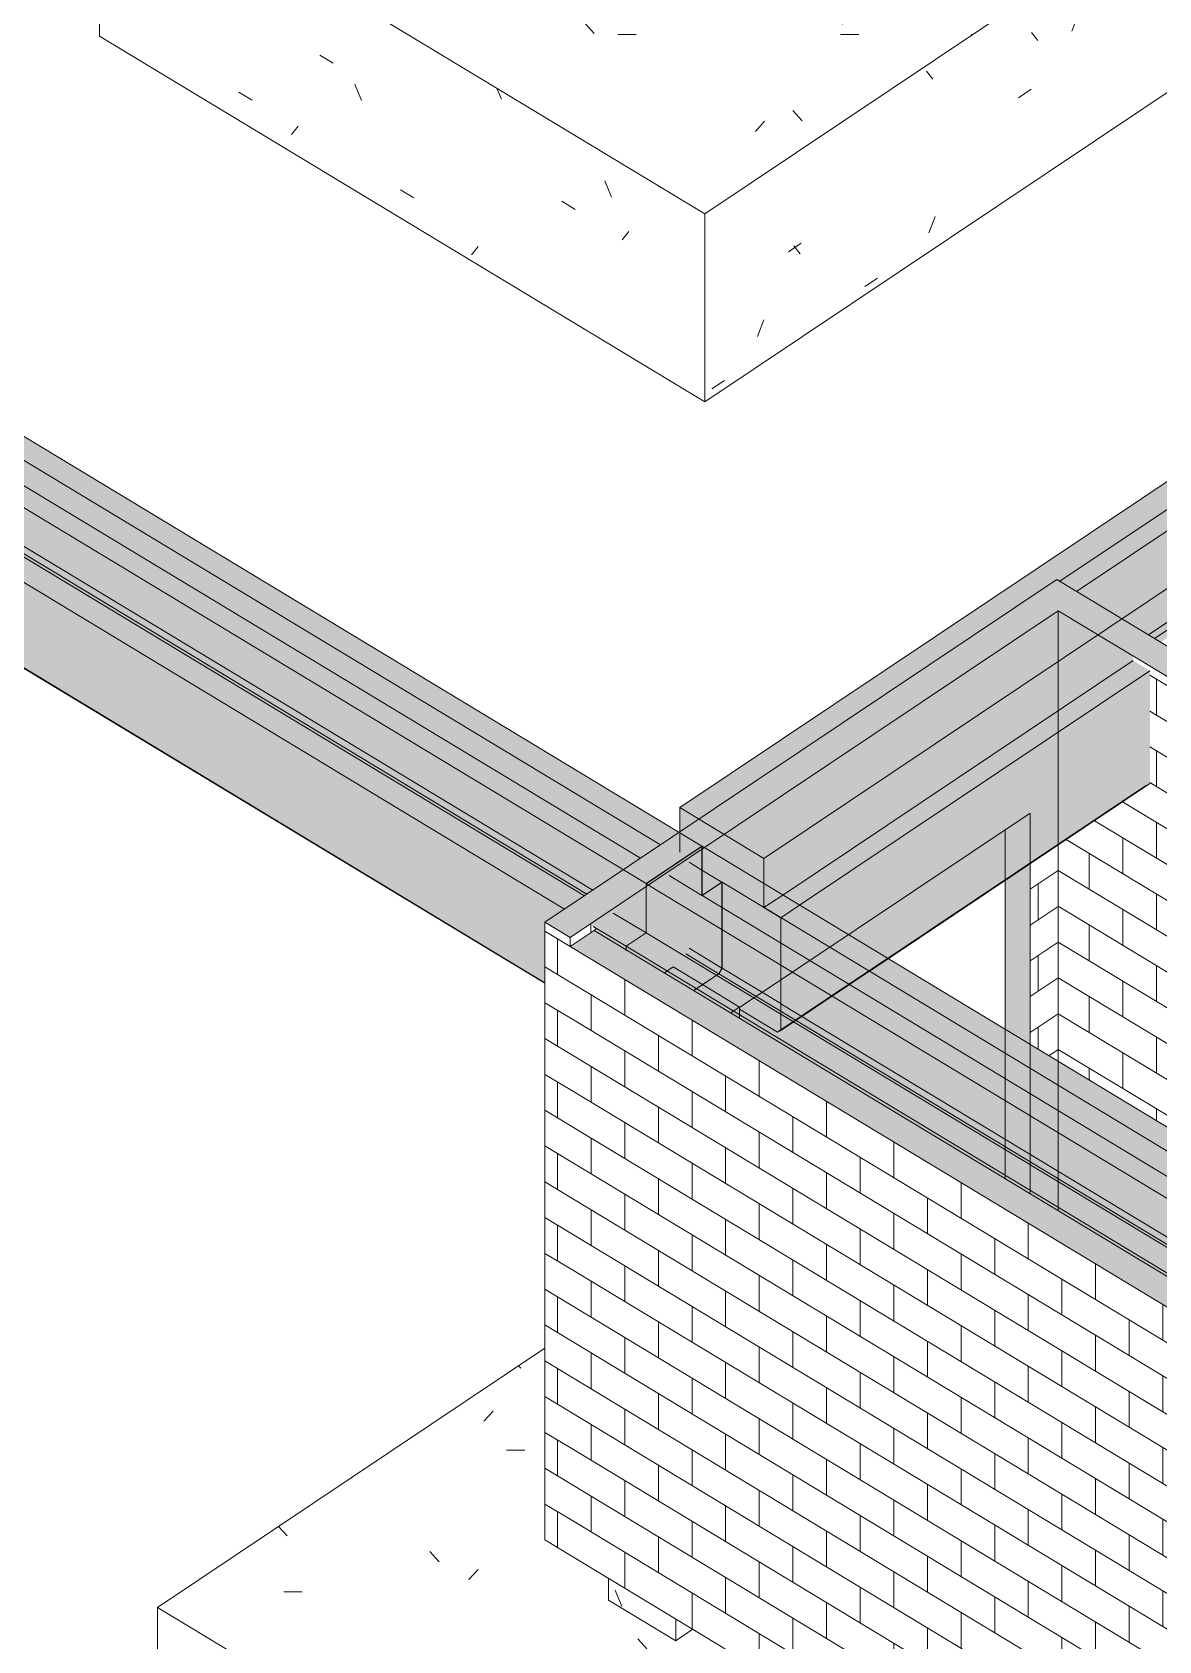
# Model space of a CAD drawing. Header units: inches. Extents: x -4071 to 5659, y -7640 to 11458.
# Drawn here: x -1691.6 to -1497.3, y -6691.1 to -6413.7 of the extents above; entities that cross this region are included whole.
import ezdxf

# ---------------------------------------------------------------- set-up
doc = ezdxf.new("R2010")
doc.units = ezdxf.units.IN
doc.header["$MEASUREMENT"] = 0
for name, color, linetype, lineweight in [('A-WALL-PATT', 111, 'Continuous', 9), ('S-BEAM', 12, 'Continuous', 9), ('S-COLS', 52, 'Continuous', 9), ('S-FNDN', 32, 'Continuous', 18)]:
    doc.layers.add(name, color=color, linetype=linetype, lineweight=lineweight)
pattern_1 = [(0, (-5641.845, -7683.688), (76.8, 12.207), [3.168, -54.432, 3.168, -54.432, -307.2]), (0, (-5641.845, -7683.688), (76.8, 12.207), [-115.2, 3.168, -112.032, 3.168, -54.432, -134.4]), (0, (-5641.845, -7683.688), (76.8, 12.207), [-288, 3.168, -35.232, 3.168, -92.832]), (132.243, (-5613.045, -7677.585), (-55.02766, 36.18154), [2.356, -40.483, 2.356, -268.959]), (132.243, (-5613.045, -7677.585), (-55.02766, 36.18154), [-45.195, -40.483, 2.356, -83.322, -142.798]), (132.243, (-5613.045, -7677.585), (-55.02766, 36.18154), [-171.357, 2.356, -40.483, 2.356, -97.602]), (132.243, (-5613.045, -7677.585), (-55.02766, 36.18154), [-216.552, -26.203, 2.356, -69.043]), (227.757, (-5603.445, -7653.172), (-21.77184, -48.38888), [2.356, -40.483, -271.315]), (227.757, (-5603.445, -7653.172), (-21.77184, -48.38888), [-42.839, 2.356, -40.483, -228.476]), (227.757, (-5603.445, -7653.172), (-21.77184, -48.38888), [-85.679, 2.356, -83.322, -142.798]), (227.757, (-5603.445, -7653.172), (-21.77184, -48.38888), [-171.357, 2.356, -40.483, -99.958]), (227.757, (-5603.445, -7653.172), (-21.77184, -48.38888), [-214.196, 2.356, -26.203, -71.399]), (227.757, (-5603.445, -7653.172), (-21.77184, -48.38888), [-242.756, 2.356, -69.043])]
pattern_2 = [(33.782, (-2239.364, -5737.436), (52.90613, 50.21377), [2.626, -45.114, 2.626, -299.726]), (33.782, (-2239.364, -5737.436), (52.90613, 50.21377), [-50.365, -45.114, 2.626, -92.854, -159.132]), (33.782, (-2239.364, -5737.436), (52.90613, 50.21377), [-190.959, 2.626, -45.114, 2.626, -108.767]), (33.782, (-2239.364, -5737.436), (52.90613, 50.21377), [-241.324, -29.201, 2.626, -76.94]), (128.178, (-2219.524, -5716.753), (-37.9074, 18.56926), [1.765, -30.332, 1.765, -201.518]), (128.178, (-2219.524, -5716.753), (-37.9074, 18.56926), [-33.863, -30.332, 1.765, -62.429, -106.991]), (128.178, (-2219.524, -5716.753), (-37.9074, 18.56926), [-128.389, 1.765, -30.332, 1.765, -73.128]), (128.178, (-2219.524, -5716.753), (-37.9074, 18.56926), [-162.252, -19.633, 1.765, -51.73]), (249.034, (-2212.911, -5682.689), (-14.99825, -68.78229), [3.05, -52.398, 3.05, -348.117]), (249.034, (-2212.911, -5682.689), (-14.99825, -68.78229), [-58.497, -52.398, 3.05, -107.845, -184.825]), (249.034, (-2212.911, -5682.689), (-14.99825, -68.78229), [-221.79, 3.05, -52.398, 3.05, -126.328]), (249.034, (-2212.911, -5682.689), (-14.99825, -68.78229), [-280.287, -33.915, 3.05, -89.363])]
pattern_3 = [(328.86, (-1601.028, -6675.057), (0.00013, 6.17466), []), (90, (-1601.028, -6675.057), (-5.799, 9.679), [6.175, -6.175])]

# ---------------------------------------------------------------- blocks, each defined once
blk = doc.blocks.new('Zapata-Rectangular - FT106 - 10-6x10-6x2-6-1717655-FOUNDATION - 3D - VIEW 1')
at = {"layer": 'S-FNDN', "lineweight": 9}
h = blk.add_hatch(dxfattribs=at)
h.set_pattern_fill('FP_18', color=256, style=0, pattern_type=2)
h.set_pattern_definition(pattern_1)
h.paths.add_polyline_path([(-5894.57, -6740.56), (-5864.62, -6720.53), (-5871.89, -6716.13), (-5861.01, -6708.85), (-5893.6, -6689.16), (-5896.55, -6691.13), (-5908.15, -6684.12), (-5908.15, -6680.37), (-5919.11, -6673.74), (-5919.11, -6640.7), (-5985.9, -6685.38), (-5914.76, -6728.36)], flags=0)
h = blk.add_hatch(dxfattribs=at)
h.set_pattern_fill('FP_27', color=256, style=0, pattern_type=2)
h.set_pattern_definition([(328.86, (-5021.01, -5873.981), (55.67085, -18.81529), [2.683, -46.099, 2.683, -306.271]), (328.86, (-5021.01, -5873.981), (55.67085, -18.81529), [-51.465, -46.099, 2.683, -94.881, -162.607]), (328.86, (-5021.01, -5873.981), (55.67085, -18.81529), [-195.129, 2.683, -46.099, 2.683, -111.142]), (328.86, (-5021.01, -5873.981), (55.67085, -18.81529), [-246.594, -29.838, 2.683, -78.621]), (112.215, (-5000.133, -5879.184), (-39.88829, 68.02856), [3.037, -52.179, 3.037, -346.664]), (112.215, (-5000.133, -5879.184), (-39.88829, 68.02856), [-58.253, -52.179, 3.037, -107.395, -184.053]), (112.215, (-5000.133, -5879.184), (-39.88829, 68.02856), [-220.864, 3.037, -52.179, 3.037, -125.8]), (112.215, (-5000.133, -5879.184), (-39.88829, 68.02856), [-279.117, -33.774, 3.037, -88.99]), (231.12, (-4993.175, -5853.748), (-15.7821, -49.21331), [1.829, -31.43, 1.829, -208.811]), (231.12, (-4993.175, -5853.748), (-15.7821, -49.21331), [-35.088, -31.43, 1.829, -64.689, -110.863]), (231.12, (-4993.175, -5853.748), (-15.7821, -49.21331), [-133.036, 1.829, -31.43, 1.829, -75.775]), (231.12, (-4993.175, -5853.748), (-15.7821, -49.21331), [-168.124, -20.343, 1.829, -53.602])])
h.paths.add_polyline_path([(-5894.57, -6763.72), (-5894.57, -6740.56), (-5985.9, -6685.38), (-5985.9, -6708.54), (-5914.76, -6751.52)], flags=0)
h = blk.add_hatch(dxfattribs=at)
h.set_pattern_fill('FP_28', color=256, style=0, pattern_type=2)
h.set_pattern_definition([(33.782, (-6515.405, -5761.524), (52.90613, 50.21377), [2.626, -45.114, 2.626, -299.726]), (33.782, (-6515.405, -5761.524), (52.90613, 50.21377), [-50.365, -45.114, 2.626, -92.854, -159.132]), (33.782, (-6515.405, -5761.524), (52.90613, 50.21377), [-190.959, 2.626, -45.114, 2.626, -108.767]), (33.782, (-6515.405, -5761.524), (52.90613, 50.21377), [-241.324, -29.201, 2.626, -76.94]), (128.178, (-6495.565, -5740.841), (-37.9074, 18.56926), [1.765, -30.332, 1.765, -201.518]), (128.178, (-6495.565, -5740.841), (-37.9074, 18.56926), [-33.863, -30.332, 1.765, -62.429, -106.991]), (128.178, (-6495.565, -5740.841), (-37.9074, 18.56926), [-128.389, 1.765, -30.332, 1.765, -73.128]), (128.178, (-6495.565, -5740.841), (-37.9074, 18.56926), [-162.252, -19.633, 1.765, -51.73]), (249.034, (-6488.952, -5706.776), (-14.99825, -68.78229), [3.05, -52.398, -351.167]), (249.034, (-6488.952, -5706.776), (-14.99825, -68.78229), [-55.447, 3.05, -52.398, -295.72]), (249.034, (-6488.952, -5706.776), (-14.99825, -68.78229), [-110.895, 3.05, -107.845, -184.825]), (249.034, (-6488.952, -5706.776), (-14.99825, -68.78229), [-221.79, 3.05, -52.398, -129.377]), (249.034, (-6488.952, -5706.776), (-14.99825, -68.78229), [-277.237, 3.05, -33.915, -92.412]), (249.034, (-6488.952, -5706.776), (-14.99825, -68.78229), [-314.202, 3.05, -89.363])])
h.paths.add_polyline_path([(-5894.57, -6763.72), (-5846.43, -6731.51), (-5864.62, -6720.53), (-5894.57, -6740.56)], flags=0)
at = {"layer": 'S-FNDN', "color": 143, "lineweight": 9}
for p, q in [((-5919.11, -6640.7), (-5985.9, -6685.38)), ((-5985.9, -6685.38), (-5894.57, -6740.56)), ((-5985.9, -6685.38), (-5985.9, -6708.54)), ((-5894.57, -6763.72), (-5985.9, -6708.54)), ((-5894.57, -6740.56), (-5864.62, -6720.53)), ((-5846.43, -6731.51), (-5894.57, -6763.72)), ((-5894.57, -6763.72), (-5894.57, -6740.56))]:
    blk.add_line(p, q, dxfattribs=at)
blk = doc.blocks.new('Zapata-Rectangular - FT120b - 12-0x12-0x3-6-V5-FOUNDATION - 3D - VIEW 1')
at = {"layer": 'S-FNDN', "lineweight": 9}
h = blk.add_hatch(dxfattribs=at)
h.set_pattern_fill('FP_18', color=256, style=0, pattern_type=2)
h.set_pattern_definition(pattern_1)
h.paths.add_polyline_path([(-5891.55, -6445.06), (-5792.35, -6378.7), (-5882.83, -6324.03), (-5882.89, -6380.2), (-5893.86, -6387.54), (-5905.45, -6380.53), (-5905.45, -6321.47), (-5995.93, -6382), (-5892.03, -6444.78)], flags=0)
h = blk.add_hatch(dxfattribs=at)
h.set_pattern_fill('FP_33', color=256, style=0, pattern_type=2)
h.set_pattern_definition([(33.782, (-6745.916, -5622.252), (52.90613, 50.21377), [2.626, -45.114, 2.626, -299.726]), (33.782, (-6745.916, -5622.252), (52.90613, 50.21377), [-50.365, -45.114, 2.626, -92.854, -159.132]), (33.782, (-6745.916, -5622.252), (52.90613, 50.21377), [-190.959, 2.626, -45.114, 2.626, -108.767]), (33.782, (-6745.916, -5622.252), (52.90613, 50.21377), [-241.324, -29.201, 2.626, -76.94]), (128.178, (-6726.077, -5601.569), (-37.9074, 18.56926), [1.765, -30.332, 1.765, -201.518]), (128.178, (-6726.077, -5601.569), (-37.9074, 18.56926), [-33.863, -30.332, 1.765, -62.429, -106.991]), (128.178, (-6726.077, -5601.569), (-37.9074, 18.56926), [-128.389, 1.765, -30.332, 1.765, -73.128]), (128.178, (-6726.077, -5601.569), (-37.9074, 18.56926), [-162.252, -19.633, 1.765, -51.73]), (249.034, (-6719.464, -5567.505), (-14.99825, -68.78229), [3.05, -52.398, -351.167]), (249.034, (-6719.464, -5567.505), (-14.99825, -68.78229), [-55.447, 3.05, -52.398, -295.72]), (249.034, (-6719.464, -5567.505), (-14.99825, -68.78229), [-110.895, 3.05, -107.845, -184.825]), (249.034, (-6719.464, -5567.505), (-14.99825, -68.78229), [-221.79, 3.05, -52.398, -129.377]), (249.034, (-6719.464, -5567.505), (-14.99825, -68.78229), [-277.237, 3.05, -33.915, -92.412]), (249.034, (-6719.464, -5567.505), (-14.99825, -68.78229), [-314.202, 3.05, -89.363])])
h.paths.add_polyline_path([(-5891.55, -6477.48), (-5792.35, -6411.12), (-5792.35, -6378.7), (-5891.55, -6445.06)], flags=0)
h = blk.add_hatch(dxfattribs=at)
h.set_pattern_fill('FP_29', color=256, style=0, pattern_type=2)
h.set_pattern_definition([(328.86, (-4787.481, -5717.753), (55.67085, -18.81529), [2.683, -46.099, 2.683, -306.271]), (328.86, (-4787.481, -5717.753), (55.67085, -18.81529), [-51.465, -46.099, 2.683, -94.881, -162.607]), (328.86, (-4787.481, -5717.753), (55.67085, -18.81529), [-195.129, 2.683, -46.099, 2.683, -111.142]), (328.86, (-4787.481, -5717.753), (55.67085, -18.81529), [-246.594, -29.838, 2.683, -78.621]), (112.215, (-4766.605, -5722.956), (-39.888295, 68.02856), [3.037, -52.179, 3.037, -346.664]), (112.215, (-4766.605, -5722.956), (-39.888295, 68.02856), [-58.253, -52.179, 3.037, -107.395, -184.053]), (112.215, (-4766.605, -5722.956), (-39.888295, 68.02856), [-220.864, 3.037, -52.179, 3.037, -125.8]), (112.215, (-4766.605, -5722.956), (-39.888295, 68.02856), [-279.117, -33.774, 3.037, -88.99]), (231.12, (-4759.646, -5697.52), (-15.7821, -49.21331), [1.829, -31.43, 1.829, -208.811]), (231.12, (-4759.646, -5697.52), (-15.7821, -49.21331), [-35.088, -31.43, 1.829, -64.689, -110.863]), (231.12, (-4759.646, -5697.52), (-15.7821, -49.21331), [-133.036, 1.829, -31.43, 1.829, -75.775]), (231.12, (-4759.646, -5697.52), (-15.7821, -49.21331), [-168.124, -20.343, 1.829, -53.602])])
h.paths.add_polyline_path([(-5891.55, -6477.48), (-5891.55, -6445.06), (-5995.93, -6382), (-5995.93, -6414.42), (-5892.03, -6477.2)], flags=0)
at = {"layer": 'S-FNDN', "color": 143, "lineweight": 9}
for p, q in [((-5905.45, -6321.47), (-5995.93, -6382)), ((-5792.35, -6378.7), (-5882.83, -6324.03)), ((-5891.55, -6445.06), (-5792.35, -6378.7)), ((-5792.35, -6411.12), (-5792.35, -6378.7)), ((-5995.93, -6382), (-5891.55, -6445.06)), ((-5995.93, -6382), (-5995.93, -6414.42)), ((-5792.35, -6411.12), (-5891.55, -6477.48)), ((-5891.55, -6477.48), (-5995.93, -6414.42)), ((-5891.55, -6477.48), (-5891.55, -6445.06))]:
    blk.add_line(p, q, dxfattribs=at)

msp = doc.modelspace()

# ---------------------------------------------------------------- hatches: boundary and pattern name
at = {"layer": 'A-WALL-PATT'}
h = msp.add_hatch(dxfattribs=at)
h.set_pattern_fill('FP_70', color=256, style=0, pattern_type=2)
h.set_pattern_definition([(328.86, (-1242.58, -6784.46), (0.00013, 6.174664), []), (90, (-1242.58, -6784.46), (-5.799, 9.679), [6.175, -6.175])])
h.paths.add_polyline_path([(-1378.729, -6673.377), (-1317.704, -6632.551), (-1501.77, -6521.341), (-1501.77, -6522.113), (-1498.87, -6523.865), (-1498.87, -6543.326), (-1514.682, -6553.904), (-1514.682, -6591.236), (-1415.576, -6651.114)], flags=0)
h = msp.add_hatch(dxfattribs=at)
h.set_pattern_fill('FP_73', color=256, style=0, pattern_type=2)
h.set_pattern_definition([(33.782, (-1512.615, -6618.678), (0.00063, 6.17493), []), (90, (-1512.615, -6618.678), (-5.511, 2.488), [6.175, -6.175])])
h.paths.add_polyline_path([(-1514.682, -6591.236), (-1514.682, -6553.904), (-1519.504, -6557.13), (-1519.504, -6588.323), (-1516.704, -6590.014)], flags=0)
h.paths.add_polyline_path([(-1598.854, -6571.394), (-1594.72, -6568.629), (-1593.733, -6568.629), (-1595.464, -6567.583), (-1598.854, -6569.851), (-1598.854, -6571.364)], flags=0)
h = msp.add_hatch(dxfattribs=at)
h.set_pattern_fill('FP_72', color=256, style=0, pattern_type=2)
h.set_pattern_definition(pattern_3)
h.paths.add_polyline_path([(-1598.854, -6676.371), (-1598.854, -6569.851), (-1603.203, -6567.223), (-1603.203, -6673.743)], flags=0)
h = msp.add_hatch(dxfattribs=at)
h.set_pattern_fill('FP_72', color=256, style=0, pattern_type=2)
h.set_pattern_definition(pattern_3)
h.paths.add_polyline_path([(-1358.359, -6806.603), (-1358.359, -6762.075), (-1393.334, -6785.472)], flags=0)
h.paths.add_polyline_path([(-1479.215, -6748.655), (-1479.215, -6740.601), (-1403.088, -6689.673), (-1598.854, -6571.394), (-1598.854, -6676.371), (-1486.746, -6744.104)], flags=0)
at = {"layer": 'S-BEAM', "transparency": 33554534}
for points in [[(-1497.03, -6518.943), (-1397.056, -6452.061), (-1394.156, -6453.813), (-1394.156, -6455.524), (-1352.51, -6427.663), (-1352.456, -6421.815), (-1350.639, -6420.599), (-1350.775, -6420.517), (-1351.346, -6419.564), (-1351.346, -6417.622), (-1397.056, -6448.201), (-1400.694, -6446.004), (-1503.699, -6514.913), (-1498.24, -6518.212)], [(-1586.725, -6556.199), (-1583.281, -6553.895), (-1784.264, -6432.464), (-1787.708, -6434.768), (-1588.309, -6555.242)], [(-1576.631, -6549.446), (-1514.898, -6508.147), (-1514.427, -6508.432), (-1414.453, -6441.55), (-1411.554, -6443.302), (-1511.528, -6510.183), (-1503.699, -6514.913), (-1400.694, -6446.004), (-1404.278, -6443.838), (-1411.554, -6448.705), (-1414.453, -6446.953), (-1407.178, -6442.086), (-1411.554, -6439.442), (-1407.916, -6437.009), (-1411.554, -6434.811), (-1579.93, -6547.453), (-1578.34, -6548.414)], [(-1596.369, -6562.651), (-1589.7, -6558.19), (-1790.684, -6436.759), (-1797.352, -6441.22), (-1596.441, -6562.608)], [(-1599.814, -6564.955), (-1596.441, -6562.608), (-1797.352, -6441.22), (-1800.139, -6442.966), (-1806.654, -6439.029), (-1806.654, -6439.986), (-1603.203, -6562.908)], [(-1603.203, -6577.738), (-1603.203, -6567.223), (-1599.814, -6564.955), (-1806.654, -6439.986), (-1806.654, -6454.816), (-1607.84, -6574.936)], [(-1511.528, -6510.183), (-1411.554, -6443.302), (-1414.453, -6441.55), (-1514.427, -6508.432)], [(-1565.432, -6556.212), (-1503.699, -6514.913), (-1514.898, -6508.147), (-1576.631, -6549.446), (-1565.877, -6555.944)], [(-1562.189, -6562.533), (-1501.77, -6522.113), (-1501.77, -6521.341), (-1497.637, -6518.576), (-1503.699, -6514.913), (-1565.432, -6556.212), (-1565.416, -6560.583), (-1562.246, -6562.498)], [(-1559.289, -6564.285), (-1498.87, -6523.865), (-1501.77, -6522.113), (-1562.189, -6562.533)], [(-1550.85, -6569.384), (-1523.853, -6551.323), (-1523.853, -6560.04), (-1498.87, -6543.326), (-1498.87, -6523.865), (-1559.205, -6564.336), (-1551.363, -6569.074)], [(-1579.93, -6551.653), (-1576.631, -6549.446), (-1579.93, -6547.453), (-1579.93, -6548.414)], [(-1565.432, -6560.573), (-1565.432, -6556.212), (-1576.631, -6549.446), (-1579.93, -6551.653), (-1579.93, -6551.814), (-1565.502, -6560.531)], [(-1585.762, -6560.569), (-1578.755, -6555.882), (-1579.93, -6555.172), (-1579.93, -6551.814), (-1580.056, -6551.738), (-1589.7, -6558.19), (-1588.309, -6559.03)], [(-1578.344, -6576.589), (-1578.344, -6561.263), (-1582.376, -6558.827), (-1580.297, -6557.436), (-1578.344, -6557.436), (-1578.344, -6556.13), (-1578.805, -6555.944), (-1585.739, -6560.583), (-1585.769, -6569.093), (-1589.184, -6571.394), (-1589.184, -6572.121), (-1589.069, -6572.044), (-1582.6, -6575.952), (-1581.081, -6574.936), (-1579.147, -6576.104)], [(-1576.118, -6558.247), (-1576.118, -6558.223), (-1577.46, -6557.436)], [(-1585.762, -6569.06), (-1585.762, -6560.569), (-1589.7, -6558.19), (-1596.305, -6562.608), (-1595.593, -6562.608), (-1596.016, -6562.865), (-1586.475, -6568.629)], [(-1589.206, -6572.136), (-1589.184, -6572.121), (-1589.163, -6571.364), (-1585.739, -6568.946), (-1585.719, -6560.569), (-1585.762, -6560.583), (-1585.783, -6569.074), (-1589.206, -6571.394), (-1589.206, -6571.961)], [(-1565.413, -6564.69), (-1562.246, -6562.498), (-1565.432, -6560.583), (-1565.414, -6564.69)], [(-1562.514, -6566.442), (-1559.289, -6564.285), (-1562.189, -6562.533), (-1565.392, -6564.703), (-1562.533, -6566.431)], [(-1589.206, -6571.364), (-1585.762, -6569.06), (-1592.02, -6565.279), (-1595.464, -6567.583), (-1592.997, -6569.074)], [(-1562.533, -6566.455), (-1562.533, -6566.431), (-1563.104, -6566.11)], [(-1589.206, -6572.136), (-1589.206, -6571.364), (-1593.733, -6568.629), (-1594.858, -6568.721), (-1589.79, -6571.784)], [(-1557.519, -6573.845), (-1554.074, -6571.541), (-1562.533, -6566.455), (-1562.533, -6570.816), (-1561.575, -6571.394)], [(-1550.673, -6577.982), (-1547.228, -6575.677), (-1554.074, -6571.541), (-1557.519, -6573.845), (-1551.402, -6577.541)], [(-1577.55, -6579.004), (-1576.095, -6577.948), (-1581.081, -6574.936), (-1582.6, -6575.952), (-1578.344, -6578.523)], [(-1563.104, -6586.179), (-1562.533, -6585.916), (-1562.533, -6577.199), (-1569.619, -6581.94), (-1569.619, -6582.243), (-1563.539, -6585.916)], [(-1523.853, -6594.186), (-1523.853, -6589.8), (-1547.228, -6575.677), (-1550.673, -6577.982), (-1534.014, -6588.047)], [(-1569.619, -6583.795), (-1569.673, -6583.166), (-1577.081, -6578.69), (-1577.55, -6579.004), (-1569.673, -6583.763)], [(-1569.619, -6583.199), (-1569.673, -6581.828), (-1576.095, -6578.03), (-1577.081, -6578.69), (-1569.673, -6583.166)], [(-1523.853, -6606.464), (-1523.853, -6597.974), (-1553.648, -6579.972), (-1560.317, -6584.434), (-1531.757, -6601.689)], [(-1523.853, -6610.85), (-1523.853, -6606.464), (-1560.317, -6584.434), (-1563.104, -6586.179), (-1569.619, -6582.243), (-1569.619, -6583.199), (-1539.016, -6601.689)], [(-1523.853, -6611.446), (-1523.853, -6610.85), (-1569.619, -6583.199), (-1569.619, -6583.795), (-1540.003, -6601.689)], [(-1385.398, -6677.838), (-1381.953, -6675.534), (-1523.853, -6589.8), (-1523.853, -6594.186), (-1387.404, -6676.626)], [(-1395.042, -6684.29), (-1388.373, -6679.828), (-1523.853, -6597.974), (-1523.853, -6606.464), (-1407.727, -6676.626)], [(-1398.486, -6686.594), (-1395.042, -6684.29), (-1523.853, -6606.464), (-1523.853, -6610.85), (-1414.985, -6676.626)], [(-1398.955, -6686.908), (-1398.486, -6686.594), (-1523.853, -6610.85), (-1523.853, -6611.446), (-1415.972, -6676.626)]]:
    msp.add_hatch(color=254, dxfattribs=at).paths.add_polyline_path(points, flags=0)
h = msp.add_hatch(color=254, dxfattribs=at)
h.paths.add_polyline_path([(-1589.7, -6558.19), (-1586.725, -6556.199), (-1787.708, -6434.768), (-1790.684, -6436.759), (-1598.854, -6552.659)], flags=0)
h.paths.add_polyline_path([(-1583.281, -6553.895), (-1580.056, -6551.738), (-1781.039, -6430.307), (-1784.264, -6432.464), (-1585.739, -6552.41)], flags=0)
h = msp.add_hatch(color=254, dxfattribs=at)
h.paths.add_polyline_path([(-1544.004, -6573.52), (-1523.853, -6560.04), (-1523.853, -6551.323), (-1550.85, -6569.384), (-1545.144, -6572.831)], flags=0)
h.paths.add_polyline_path([(-1478.845, -6529.93), (-1352.51, -6445.413), (-1352.51, -6431.355), (-1394.156, -6459.216), (-1397.056, -6457.464), (-1397.056, -6455.752), (-1494.131, -6520.694), (-1483.995, -6526.818)], flags=0)
h = msp.add_hatch(color=254, dxfattribs=at)
h.paths.add_polyline_path([(-1569.619, -6581.94), (-1562.533, -6577.199), (-1562.533, -6570.816), (-1572.673, -6564.703), (-1572.673, -6575.134), (-1573.216, -6576.104), (-1576.031, -6577.987), (-1569.619, -6581.861)], flags=0)
h.paths.add_polyline_path([(-1565.432, -6564.679), (-1565.502, -6560.531), (-1576.118, -6554.146), (-1576.095, -6558.236), (-1565.435, -6564.677)], flags=0)
h.paths.add_polyline_path([(-1578.732, -6555.895), (-1576.118, -6554.117), (-1579.93, -6551.814), (-1579.93, -6555.172), (-1578.755, -6555.882)], flags=0)
h = msp.add_hatch(color=254, dxfattribs=at)
h.paths.add_polyline_path([(-1572.673, -6564.689), (-1562.533, -6570.816), (-1562.533, -6566.455), (-1572.673, -6560.333), (-1572.673, -6562.608)], flags=0)
h.paths.add_polyline_path([(-1576.031, -6577.987), (-1573.216, -6576.104), (-1572.673, -6575.134), (-1572.673, -6574.936), (-1572.673, -6564.689), (-1576.074, -6562.608), (-1572.713, -6560.304), (-1576.118, -6558.247), (-1576.118, -6562.608), (-1578.344, -6561.263), (-1578.344, -6576.589), (-1576.095, -6577.948)], flags=0)
h.paths.add_polyline_path([(-1576.118, -6558.223), (-1576.118, -6554.146), (-1578.652, -6555.944), (-1578.344, -6556.212), (-1578.344, -6556.878), (-1577.42, -6557.436)], flags=0)
h = msp.add_hatch(color=254, dxfattribs=at)
h.paths.add_polyline_path([(-1578.344, -6561.263), (-1578.344, -6557.436), (-1580.297, -6557.436), (-1582.376, -6558.827), (-1579.47, -6560.583)], flags=0)
h.paths.add_polyline_path([(-1572.692, -6560.316), (-1572.673, -6560.304), (-1572.713, -6560.304)], flags=0)
h = msp.add_hatch(color=254, dxfattribs=at)
h.paths.add_polyline_path([(-1572.673, -6564.689), (-1572.673, -6560.333), (-1576.095, -6562.622), (-1573.216, -6564.361)], flags=0)
h.paths.add_polyline_path([(-1576.118, -6562.608), (-1576.118, -6558.247), (-1578.344, -6556.902), (-1578.344, -6561.263), (-1576.273, -6562.514)], flags=0)
h = msp.add_hatch(color=254, dxfattribs=at)
h.paths.add_polyline_path([(-1562.533, -6577.199), (-1557.519, -6573.845), (-1562.533, -6570.816), (-1562.533, -6574.936)], flags=0)
h.paths.add_polyline_path([(-1554.074, -6571.541), (-1550.85, -6569.384), (-1559.289, -6564.285), (-1562.493, -6566.455), (-1554.317, -6571.394)], flags=0)
h = msp.add_hatch(color=254, dxfattribs=at)
h.paths.add_polyline_path([(-1562.533, -6585.916), (-1550.673, -6577.982), (-1557.519, -6573.845), (-1562.533, -6577.199), (-1562.533, -6583.095)], flags=0)
h.paths.add_polyline_path([(-1547.228, -6575.677), (-1544.004, -6573.52), (-1550.85, -6569.384), (-1554.074, -6571.541), (-1548.17, -6575.108)], flags=0)
h = msp.add_hatch(color=254, dxfattribs=at)
h.paths.add_polyline_path([(-1523.853, -6597.974), (-1523.853, -6594.186), (-1550.673, -6577.982), (-1553.648, -6579.972), (-1540.283, -6588.047)], flags=0)
h.paths.add_polyline_path([(-1523.853, -6589.8), (-1523.853, -6585.695), (-1544.004, -6573.52), (-1547.228, -6575.677), (-1526.755, -6588.047)], flags=0)
h = msp.add_hatch(color=254, dxfattribs=at)
h.paths.add_polyline_path([(-1388.373, -6679.828), (-1385.398, -6677.838), (-1523.853, -6594.186), (-1523.853, -6597.974), (-1393.674, -6676.626)], flags=0)
h.paths.add_polyline_path([(-1381.953, -6675.534), (-1378.729, -6673.377), (-1523.853, -6585.695), (-1523.853, -6589.8), (-1429.691, -6646.691)], flags=0)
at = {"layer": 'S-COLS'}
h = msp.add_hatch(dxfattribs=at)
h.set_pattern_fill('FP_56', color=256, style=0, pattern_type=2)
h.set_pattern_definition([(328.86, (-667.213, -5848.634), (55.67085, -18.81529), [2.683, -46.099, 2.683, -306.271]), (328.86, (-667.213, -5848.634), (55.67085, -18.81529), [-51.465, -46.099, 2.683, -94.881, -162.607]), (328.86, (-667.213, -5848.634), (55.67085, -18.81529), [-195.129, 2.683, -46.099, 2.683, -111.142]), (328.86, (-667.213, -5848.634), (55.67085, -18.81529), [-246.594, -29.838, 2.683, -78.621]), (112.215, (-646.336, -5853.837), (-39.88829, 68.02856), [3.037, -52.179, 3.037, -346.664]), (112.215, (-646.336, -5853.837), (-39.88829, 68.02856), [-58.253, -52.179, 3.037, -107.395, -184.053]), (112.215, (-646.336, -5853.837), (-39.88829, 68.02856), [-220.864, 3.037, -52.179, 3.037, -125.8]), (112.215, (-646.336, -5853.837), (-39.88829, 68.02856), [-279.117, -33.774, 3.037, -88.99]), (231.12, (-639.377, -5828.401), (-15.7821, -49.21331), [1.829, -31.43, 1.829, -208.811]), (231.12, (-639.377, -5828.401), (-15.7821, -49.21331), [-35.088, -31.43, 1.829, -64.689, -110.863]), (231.12, (-639.377, -5828.401), (-15.7821, -49.21331), [-133.036, 1.829, -31.43, 1.829, -75.775]), (231.12, (-639.377, -5828.401), (-15.7821, -49.21331), [-168.124, -20.343, 1.829, -53.602])])
h.paths.add_polyline_path([(-1580.641, -6691.13), (-1580.641, -6687.375), (-1592.239, -6680.367), (-1592.239, -6684.122), (-1582.189, -6690.194)], flags=0)
h = msp.add_hatch(dxfattribs=at)
h.set_pattern_fill('FP_6', color=256, style=0, pattern_type=2)
h.set_pattern_definition(pattern_2)
h.paths.add_polyline_path([(-1580.586, -6691.093), (-1577.691, -6689.157), (-1580.586, -6687.408), (-1580.586, -6690.194)], flags=0)
h = msp.add_hatch(dxfattribs=at)
h.set_pattern_fill('FP_6', color=256, style=0, pattern_type=2)
h.set_pattern_definition(pattern_2)
h.paths.add_polyline_path([(-1580.641, -6691.13), (-1580.586, -6691.093), (-1580.641, -6690.194)], flags=0)
at = {"layer": 'S-FNDN'}
h = msp.add_hatch(color=256, dxfattribs=at)
h.paths.add_polyline_path([(-1240.031, -6679.003), (-1236.272, -6676.489), (-1260.601, -6661.79), (-1264.36, -6664.304), (-1240.26, -6678.864)], flags=0)
h.paths.add_polyline_path([(-1284.92, -6651.882), (-1281.161, -6649.367), (-1497.637, -6518.576), (-1501.77, -6521.341), (-1317.704, -6632.551), (-1317.329, -6632.301), (-1305.428, -6639.491)], flags=0)
h = msp.add_hatch(color=256, dxfattribs=at)
h.paths.add_polyline_path([(-1598.854, -6569.851), (-1592.02, -6565.279), (-1596.016, -6562.865), (-1595.593, -6562.608), (-1596.369, -6562.651), (-1603.203, -6567.223), (-1600.162, -6569.06)], flags=0)
h.paths.add_polyline_path([(-1579.93, -6551.814), (-1579.93, -6551.653), (-1580.056, -6551.738)], flags=0)
for points in [[(-1519.504, -6588.323), (-1519.504, -6557.13), (-1523.853, -6560.04), (-1523.853, -6585.695), (-1519.96, -6588.047)], [(-1403.088, -6689.673), (-1398.955, -6686.908), (-1589.069, -6572.044), (-1589.206, -6572.136), (-1594.858, -6568.721), (-1598.854, -6571.394), (-1424.682, -6676.626)]]:
    msp.add_hatch(color=256, dxfattribs=at).paths.add_polyline_path(points, flags=0)

# ---------------------------------------------------------------- linework, layer by layer
at = {"layer": 'S-BEAM', "color": 143}
for p, q in [((-1813.131, -6410.918), (-1576.118, -6554.117)), ((-1585.762, -6560.569), (-1822.775, -6417.37)), ((-1822.775, -6425.86), (-1596.369, -6562.651)), ((-1826.219, -6428.165), (-1599.814, -6564.955)), ((-1579.93, -6547.453), (-1411.554, -6434.811)), ((-1826.219, -6442.995), (-1603.203, -6577.738)), ((-1397.056, -6443.57), (-1565.432, -6556.212)), ((-1501.77, -6522.113), (-1562.189, -6562.533)), ((-1559.289, -6564.285), (-1498.87, -6523.865)), ((-1498.87, -6543.326), (-1544.004, -6573.52)), ((-1579.93, -6547.453), (-1579.93, -6551.814)), ((-1565.432, -6556.212), (-1579.93, -6547.453)), ((-1576.118, -6554.117), (-1585.762, -6560.569)), ((-1585.739, -6560.583), (-1576.095, -6554.131)), ((-1576.095, -6554.131), (-1378.729, -6673.377)), ((-1565.432, -6560.573), (-1565.432, -6556.212)), ((-1585.762, -6560.569), (-1585.762, -6569.06)), ((-1585.739, -6569.074), (-1585.739, -6560.583)), ((-1388.373, -6679.828), (-1585.739, -6560.583)), ((-1591.414, -6565.645), (-1585.762, -6569.06)), ((-1594.858, -6567.949), (-1589.206, -6571.364)), ((-1585.762, -6569.06), (-1589.206, -6571.364)), ((-1589.184, -6571.378), (-1585.739, -6569.074)), ((-1585.739, -6569.074), (-1395.042, -6684.29)), ((-1589.206, -6571.364), (-1589.206, -6572.136)), ((-1589.184, -6572.15), (-1589.184, -6571.378)), ((-1589.184, -6571.378), (-1398.486, -6686.594))]:
    msp.add_line(p, q, dxfattribs=at)
at = {"layer": 'S-BEAM', "color": 9}
for p, q in [((-1351.351, -6418.796), (-1499.142, -6517.667)), ((-1813.131, -6419.409), (-1586.725, -6556.199)), ((-1802.449, -6421.477), (-1583.281, -6553.895)), ((-1350.78, -6419.749), (-1498.094, -6518.3)), ((-1810.229, -6432.905), (-1595.949, -6562.37)), ((-1799.549, -6438.059), (-1594.929, -6561.687)), ((-1825.677, -6443.24), (-1603.203, -6577.655)), ((-1414.453, -6441.55), (-1514.427, -6508.432)), ((-1511.528, -6510.183), (-1411.554, -6443.302)), ((-1544.097, -6573.464), (-1499.441, -6543.589)), ((-1579.93, -6551.814), (-1579.93, -6555.172)), ((-1576.118, -6562.608), (-1576.118, -6554.146)), ((-1576.095, -6554.131), (-1576.095, -6562.622)), ((-1578.325, -6556.889), (-1576.118, -6558.223)), ((-1581.77, -6559.193), (-1576.118, -6562.608)), ((-1576.118, -6558.223), (-1572.673, -6560.304)), ((-1572.673, -6560.304), (-1576.118, -6562.608)), ((-1576.095, -6562.622), (-1572.651, -6560.318)), ((-1572.673, -6564.689), (-1572.673, -6560.333)), ((-1572.651, -6560.318), (-1565.474, -6564.654)), ((-1572.651, -6560.342), (-1572.651, -6564.703)), ((-1565.432, -6564.703), (-1565.432, -6560.573)), ((-1576.095, -6562.622), (-1385.398, -6677.838)), ((-1562.189, -6562.533), (-1565.432, -6564.703)), ((-1572.673, -6575.134), (-1572.673, -6564.689)), ((-1572.651, -6564.703), (-1572.651, -6575.147)), ((-1562.533, -6566.455), (-1565.432, -6564.703)), ((-1565.413, -6564.69), (-1381.953, -6675.534)), ((-1562.533, -6566.455), (-1559.289, -6564.285)), ((-1562.533, -6570.816), (-1562.533, -6566.455)), ((-1578.325, -6571.719), (-1572.673, -6575.134)), ((-1562.533, -6585.916), (-1562.533, -6570.816)), ((-1578.868, -6572.69), (-1573.216, -6576.104)), ((-1547.322, -6575.621), (-1544.097, -6573.464)), ((-1544.004, -6573.52), (-1547.228, -6575.677)), ((-1577.55, -6579.004), (-1573.216, -6576.104)), ((-1573.193, -6576.118), (-1577.527, -6579.017)), ((-1573.216, -6576.104), (-1572.673, -6575.134)), ((-1572.651, -6575.147), (-1573.193, -6576.118)), ((-1573.193, -6576.118), (-1394.621, -6684.008)), ((-1572.651, -6575.147), (-1562.533, -6581.261)), ((-1550.766, -6577.925), (-1547.322, -6575.621)), ((-1547.228, -6575.677), (-1550.673, -6577.982)), ((-1562.533, -6585.797), (-1550.766, -6577.925)), ((-1550.673, -6577.982), (-1562.533, -6585.916)), ((-1569.619, -6582.243), (-1563.104, -6586.179)), ((-1562.514, -6581.272), (-1393.601, -6683.326)), ((-1563.104, -6586.179), (-1562.548, -6585.807)), ((-1563.104, -6586.179), (-1562.533, -6585.916))]:
    msp.add_line(p, q, dxfattribs=at)
at = {"layer": 'S-COLS'}
for p, q in [((-1581.081, -6574.936), (-1576.031, -6577.987)), ((-1576.031, -6577.987), (-1569.619, -6581.861)), ((-1569.673, -6581.898), (-1571.138, -6582.878)), ((-1569.619, -6581.861), (-1569.673, -6581.898)), ((-1569.619, -6581.861), (-1569.619, -6583.795)), ((-1592.239, -6680.367), (-1592.239, -6684.122)), ((-1580.641, -6691.13), (-1592.239, -6684.122)), ((-1580.641, -6687.375), (-1580.641, -6691.13)), ((-1580.586, -6691.093), (-1580.641, -6691.13)), ((-1577.691, -6689.157), (-1580.586, -6691.093))]:
    msp.add_line(p, q, dxfattribs=at)
at = {"layer": 'S-FNDN', "lineweight": 9}
for p, q in [((-1603.203, -6567.223), (-1514.898, -6508.147)), ((-1514.898, -6508.147), (-1236.272, -6676.489)), ((-1514.682, -6513.54), (-1585.739, -6561.077)), ((-1317.69, -6632.56), (-1514.682, -6513.54)), ((-1514.682, -6513.54), (-1514.682, -6616.987)), ((-1569.619, -6581.94), (-1519.504, -6548.414)), ((-1519.504, -6548.414), (-1519.504, -6614.074)), ((-1523.853, -6611.446), (-1523.853, -6551.323)), ((-1585.762, -6561.092), (-1598.854, -6569.851)), ((-1603.203, -6673.743), (-1603.203, -6567.223)), ((-1603.203, -6567.223), (-1598.854, -6569.851)), ((-1594.72, -6568.629), (-1598.854, -6571.394)), ((-1594.72, -6568.629), (-1589.206, -6571.961)), ((-1598.854, -6569.851), (-1598.854, -6571.394)), ((-1403.088, -6689.673), (-1598.854, -6571.394)), ((-1589.184, -6571.974), (-1398.955, -6686.908)), ((-1582.6, -6575.952), (-1581.081, -6574.936)), ((-1603.203, -6673.743), (-1479.215, -6748.655))]:
    msp.add_line(p, q, dxfattribs=at)

# ---------------------------------------------------------------- block references
at = {"layer": 'S-FNDN', "color": 143, "lineweight": 9}
for name in ['Zapata-Rectangular - FT120b - 12-0x12-0x3-6-V5-FOUNDATION - 3D - VIEW 1', 'Zapata-Rectangular - FT106 - 10-6x10-6x2-6-1717655-FOUNDATION - 3D - VIEW 1']:
    msp.add_blockref(name, (4315.909, 0), dxfattribs=at)

doc.saveas('drawing.dxf')
